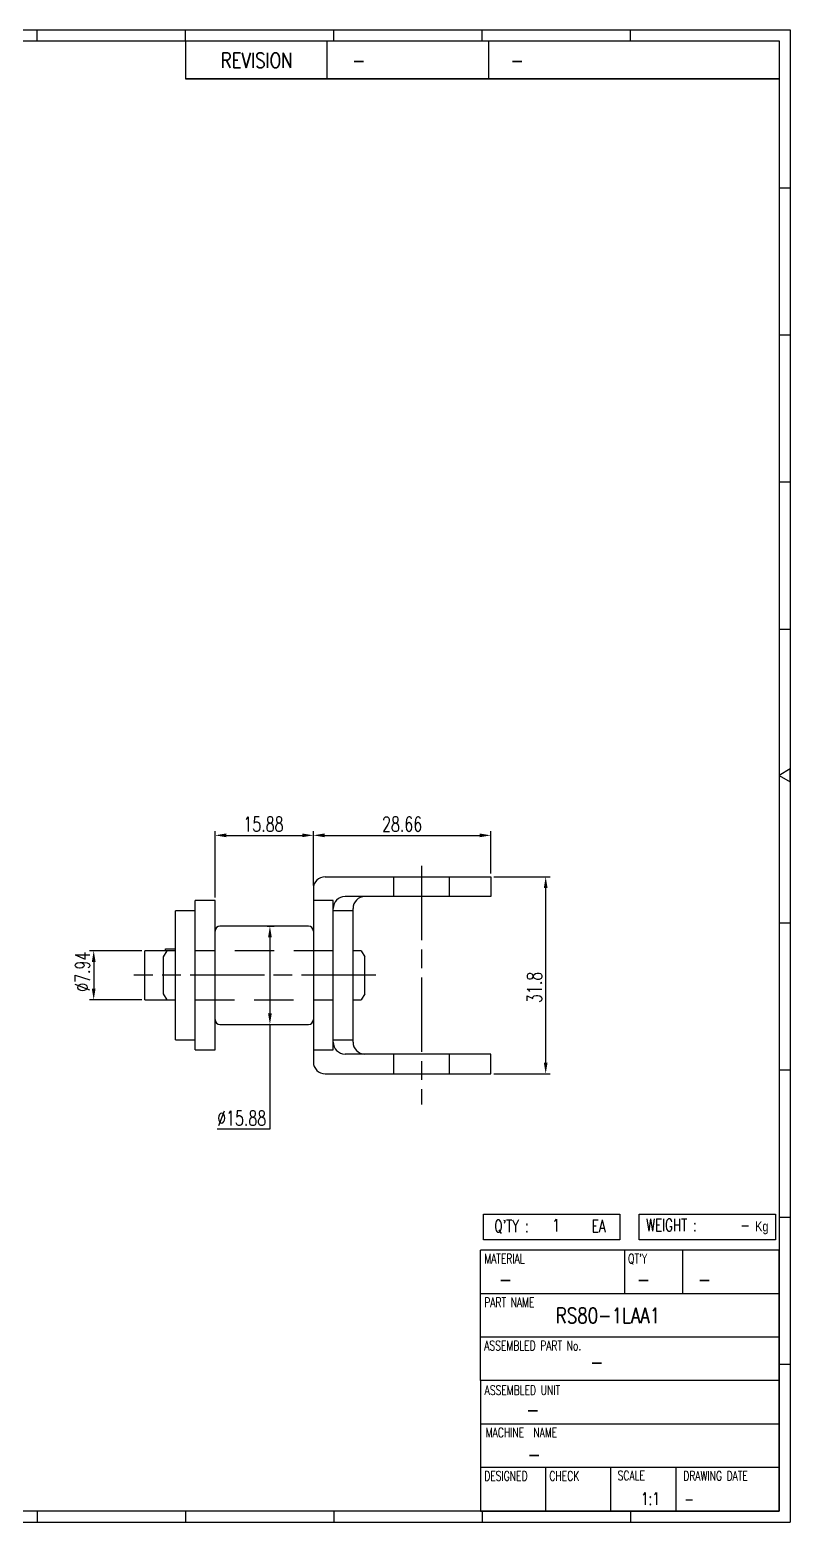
# Model space of a CAD drawing. Header units: millimetres. Extents: x 1499 to 1838, y 1925 to 2166.
# Drawn here: x 1715.4 to 1838.1, y 1924.8 to 2165.6 of the extents above; entities that cross this region are included whole.
import ezdxf
from ezdxf.enums import TextEntityAlignment as Align

# ---------------------------------------------------------------- set-up
doc = ezdxf.new("R2010")
doc.units = ezdxf.units.MM
doc.linetypes.add('AM_ISO08W050', pattern=[18, 12, -1.5, 3, -1.5])
doc.linetypes.add('HIDDEN', pattern=[9.525, 6.35, -3.175])
doc.layers.add('CL1', color=4, linetype='AM_ISO08W050', lineweight=25)
for name, color, linetype in [('HID-02', 1, 'HIDDEN'), ('S-DIM', 7, 'Continuous'), ('TITLE', 7, 'Continuous'), ('도면레이아웃', 7, 'Continuous')]:
    doc.layers.add(name, color=color, linetype=linetype)
doc.styles.add('HAN', font='ROMANS.shx', dxfattribs={"width": 0.7, "bigfont": 'whgtxt.shx'})
doc.styles.add('HKD_ST2', font='romans.shx', dxfattribs={"width": 0.7, "height": 4, "bigfont": '@extfont2.shx'})
doc.styles.add('HSG', font='SIMPLEX.shx', dxfattribs={"width": 0.7, "bigfont": 'HSG.shx'})
doc.styles.add('MtXpl_', font='Gulim.ttf')
doc.styles.add('SLDTEXTSTYLE4', font='arial.ttf', dxfattribs={"width": 0.8})
doc.styles.get("Standard").update_dxf_attribs({"font": 'arial.ttf'})
doc.dimstyles.new('APP1.0', dxfattribs={"dimtxt": 2.4, "dimasz": 1.8, "dimexe": 0.7, "dimexo": 0.5, "dimgap": 0.6, "dimtad": 1, "dimtoh": 1, "dimrnd": 0.01, "dimzin": 9, "dimdsep": 46, "dimtxsty": 'HSG', "dimcen": 0, "dimclrd": 1, "dimclre": 1, "dimclrt": 256, "dimazin": 2, "dimtp": 1, "dimtm": 1, "dimtfac": 0.5, "dimtofl": 0, "dimtmove": 0, "dimatfit": 3, "dimfxl": 0, "dimtvp": 1, "dimtolj": 2, "dimlwd": -1, "dimlwe": -1, "dimarcsym": 0})

# ---------------------------------------------------------------- blocks, each defined once
blk = doc.blocks.new('REFGZDFG')
at = {"layer": '도면레이아웃'}
h = blk.add_hatch(color=10, dxfattribs=at)
h.paths.add_polyline_path([(-2.958, 54.547), (-2.947, 54.321), (-2.705, 54.394), (-2.41, 54.81), (-2.567, 54.836), (-2.76, 54.536), (-2.746, 54.828), (-2.954, 54.792), (-3.228, 54.401), (-3.224, 54.712), (-3.603, 54.58), (-3.509, 54.142), (-3.18, 54.233)])
edge = h.paths.add_edge_path()
edge.add_ellipse((-2.688, 54.809), major_axis=(-0.568, 0), ratio=0.487785, start_angle=122.36065, end_angle=403.39574)
edge.add_line((-3.1, 54.619), (-3.092, 54.637))
edge.add_ellipse((-2.685, 54.726), major_axis=(-0.454, 0), ratio=0.444396, start_angle=131.58977, end_angle=386.19408, ccw=False)
edge = h.paths.add_edge_path()
edge.add_ellipse((-2.992, 54.158), major_axis=(-0.851, 0), ratio=0.480113, start_angle=314.67633, end_angle=590.85213)
edge.add_ellipse((-3.004, 54.312), major_axis=(-0.666, 0), ratio=0.43311, start_angle=331.7024, end_angle=574.42495, ccw=False)
at = {"color": 140}
for p, q in [((-4.614, 113.51), (81.404, 113.51)), ((-4.614, 113.51), (-4.614, 52.416)), ((56.632, 113.054), (56.632, 111.501)), ((62.43, 113.054), (62.43, 111.501)), ((69.046, 113.054), (69.046, 111.501)), ((81.404, 113.51), (81.404, 52.416)), ((80.948, 111.501), (56.632, 111.501)), ((56.632, 111.501), (80.948, 111.501)), ((80.948, 111.501), (80.948, 100.888)), ((68.846, 63.974), (68.846, 65.02)), ((68.846, 65.02), (74.432, 65.02)), ((74.432, 65.02), (74.432, 63.974)), ((75.222, 63.974), (75.222, 65.02)), ((75.222, 65.02), (80.808, 65.02)), ((80.808, 65.02), (80.808, 63.974)), ((68.724, 58.21), (68.724, 63.547)), ((80.948, 63.547), (68.724, 63.547)), ((74.432, 63.974), (68.846, 63.974)), ((74.618, 63.547), (74.618, 61.768)), ((80.808, 63.974), (75.222, 63.974)), ((76.99, 63.547), (76.99, 61.768)), ((80.948, 58.21), (80.948, 63.547)), ((80.948, 61.768), (68.724, 61.768)), ((80.948, 59.989), (68.724, 59.989)), ((68.724, 58.21), (68.724, 52.872)), ((80.948, 58.21), (68.724, 58.21)), ((80.948, 52.872), (80.948, 58.21)), ((80.948, 56.43), (68.724, 56.43)), ((80.948, 54.651), (68.724, 54.651)), ((71.393, 52.872), (71.393, 54.651)), ((74.062, 52.872), (74.062, 54.651)), ((76.731, 52.872), (76.731, 54.651)), ((68.724, 52.872), (80.948, 52.872)), ((-4.614, 52.416), (81.404, 52.416))]:
    blk.add_line(p, q, dxfattribs=at)
at = {"color": 2}
for p, q in [((-2.45, 58.89), (-2.45, 113.054)), ((-4.158, 58.89), (14.079, 58.89)), ((9.14, 58.89), (9.14, 55.84)), ((14.079, 52.872), (14.079, 58.89)), ((-4.158, 58.099), (14.079, 58.099)), ((-2.192, 58.099), (-2.192, 55.84)), ((2.422, 58.113), (2.422, 55.84)), ((8.11, 58.099), (8.11, 55.84)), ((-4.158, 57.59), (14.079, 57.59)), ((-1.119, 57.59), (-1.119, 55.84)), ((1.349, 57.59), (1.349, 55.84)), ((4.569, 57.59), (4.569, 55.84)), ((5.642, 57.604), (5.642, 55.84)), ((-4.158, 55.84), (14.079, 55.84))]:
    blk.add_line(p, q, dxfattribs=at)
for p, q in [((14.079, 113.054), (14.079, 113.51)), ((20.158, 113.054), (20.158, 113.51)), ((26.237, 113.054), (26.237, 113.51)), ((32.316, 113.054), (32.316, 113.51)), ((44.474, 113.054), (44.474, 113.51)), ((50.553, 113.054), (50.553, 113.51)), ((56.632, 113.054), (56.632, 113.51)), ((62.711, 113.054), (62.711, 113.51)), ((68.79, 113.054), (68.79, 113.51)), ((74.869, 113.054), (74.869, 113.51)), ((-4.614, 107.036), (-4.158, 107.036)), ((80.948, 107.036), (81.404, 107.036)), ((-4.614, 101.018), (-4.158, 101.018)), ((80.948, 101.018), (81.404, 101.018)), ((-4.614, 95), (-4.158, 95)), ((80.948, 95), (81.404, 95)), ((-4.614, 88.981), (-4.158, 88.981)), ((80.948, 88.981), (81.404, 88.981)), ((-4.614, 76.945), (-4.158, 76.945)), ((80.948, 76.945), (81.404, 76.945)), ((-4.614, 70.927), (-4.158, 70.927)), ((80.948, 70.927), (81.404, 70.927)), ((-4.614, 64.908), (-4.158, 64.908)), ((80.948, 64.908), (81.404, 64.908)), ((-3.136, 59.666), (-3.136, 60.983)), ((-4.614, 58.89), (-4.158, 58.89)), ((80.948, 58.89), (81.404, 58.89)), ((1.921, 52.872), (1.921, 52.416)), ((8, 52.872), (8, 52.416)), ((14.079, 52.872), (14.079, 52.416)), ((20.158, 52.872), (20.158, 52.416)), ((26.237, 52.872), (26.237, 52.416)), ((32.316, 52.872), (32.316, 52.416)), ((62.711, 52.872), (62.711, 52.416)), ((68.79, 52.872), (68.79, 52.416)), ((74.869, 52.872), (74.869, 52.416))]:
    blk.add_line(p, q)
at = {"color": 140}
for points in [[(-4.158, 113.054), (80.948, 113.054), (80.948, 52.872), (-4.158, 52.872)], [(14.079, 58.89), (29.726, 58.89), (29.726, 52.872), (14.079, 52.872)]]:
    blk.add_lwpolyline(points, close=True, dxfattribs=at)
for points in [[(38.395, 113.054), (38.132, 113.51), (38.658, 113.51)], [(-4.158, 82.989), (-4.614, 82.726), (-4.614, 83.252)], [(80.948, 82.989), (81.404, 82.726), (81.404, 83.252)], [(38.395, 52.872), (38.132, 52.416), (38.658, 52.416)]]:
    blk.add_lwpolyline(points, close=True)
at = {"layer": '도면레이아웃'}
for p, q in [((-3.224, 54.712), (-3.603, 54.58)), ((-3.3, 54.58), (-3.207, 54.142)), ((-3.3, 54.58), (-3.3, 54.58)), ((-2.954, 54.792), (-3.228, 54.401)), ((-3.228, 54.401), (-3.224, 54.712)), ((-3.18, 54.233), (-2.958, 54.547)), ((-3.092, 54.637), (-3.1, 54.619)), ((-2.958, 54.547), (-2.947, 54.321)), ((-2.746, 54.828), (-2.954, 54.792)), ((-2.947, 54.321), (-2.705, 54.394)), ((-2.567, 54.836), (-2.76, 54.536)), ((-2.76, 54.536), (-2.746, 54.828)), ((-2.705, 54.394), (-2.41, 54.81)), ((-2.41, 54.81), (-2.567, 54.836)), ((-3.509, 54.142), (-3.18, 54.233))]:
    blk.add_line(p, q, dxfattribs=at)
for centre, major_axis, ratio, start_param, end_param in [((-2.688, 54.809), (-0.568, 0), 0.487785, 2.135596, 7.040584), ((-2.992, 54.158), (-0.851, 0), 0.480113, 5.492138, 10.312315), ((-3.004, 54.312), (-0.666, 0), 0.43311, 5.789299, 10.025607), ((-2.685, 54.726), (-0.454, 0), 0.444396, 2.296675, 6.740358)]:
    blk.add_ellipse(centre, major_axis=major_axis, ratio=ratio, start_param=start_param, end_param=end_param, dxfattribs=at)
for s, height, style, width, p in [('REVISION', 0.6231, 'HAN', 0.8, (58.077, 111.949)), ('-', 0.623, 'HAN', 0.8, (63.455, 111.949)), ('-', 0.623, 'HAN', 0.8, (69.94, 111.949)), ("Q'TY : ", 0.5094, 'HKD_ST2', 0.7, (69.284, 64.287)), ('1', 0.509, 'HKD_ST2', 0.7, (71.66, 64.311)), ('EA', 0.5094, 'HKD_ST2', 0.7, (73.277, 64.287)), ('WEIGHT : ', 0.5094, 'HKD_ST2', 0.7, (75.501, 64.323)), ('-', 0.623, 'HAN', 0.8, (69.468, 62.037)), ('-', 0.623, 'HAN', 0.8, (75.114, 62.037)), ('-', 0.623, 'HAN', 0.8, (77.618, 62.037)), ('-', 0.623, 'HAN', 0.8, (73.209, 58.664)), ('-', 0.623, 'HAN', 0.8, (70.583, 56.706)), ('-', 0.623, 'HAN', 0.8, (70.645, 54.872)), ('1:1', 0.5094, 'HKD_ST2', 0.7, (75.295, 53.121)), ('-', 0.509, 'HKD_ST2', 0.7, (77.07, 53.109))]:
    blk.add_text(s, height=height, dxfattribs=dict(style=style, width=width)).set_placement(p)
at = {"color": 6, "style": 'HKD_ST2', "width": 0.7}
for s, p in [(' THIS DRAWING IS THE PROPERTY OF THE WOOSUNG MECHANIC IS SUBMITTED WITH THE UNDERSTANDING THAT IT IS NOT TO BE REPRODUCED.NOR COPIED,NOR LOANED OR OTHERWISE COMMUNICATED TO ANY THIRD PARTY.NOR USED IN ANY', (-3.355, 61.029)), ('MANNER DETRIMENTAL TO THE WOOSUNG MECHANIC.WITHOUT ITS EXPRESS CONSENT.ACCEPTANCE OF THIS DRAWING WILL BE CONSTRUED AS AN AGREEMENT TO THE ABOVE.', (-2.82, 61.276))]:
    blk.add_text(s, height=0.350152, rotation=90, dxfattribs=at).set_placement(p)
at = {"style": 'HKD_ST2', "width": 0.7}
blk.add_text('-', height=0.509, dxfattribs=at).set_placement((79.754, 64.323), align=Align.RIGHT)
at = {"color": 254, "style": 'HKD_ST2', "width": 0.7}
for s, height, p in [('MATERIAL', 0.3918, (68.873, 63.399)), ("QT'Y", 0.3918, (74.766, 63.399)), ('PART NAME', 0.3918, (68.873, 61.608)), ('ASSEMBLED PART No.', 0.39184, (68.873, 59.84)), ('ASSEMBLED UNIT', 0.39184, (68.89, 58.014)), ('MACHINE  NAME', 0.39184, (68.935, 56.282)), ('DESIGNED', 0.3918, (68.873, 54.503)), ('CHECK', 0.3918, (71.541, 54.503)), ('SCALE', 0.3918, (74.337, 54.521)), ('DRAWING DATE', 0.39184, (77.026, 54.509))]:
    blk.add_text(s, height=height, dxfattribs=at).set_placement(p, align=Align.TOP_LEFT)
at = {"style": 'HKD_ST2', "width": 0.7}
blk.add_text('NOTICE', height=0.3502, rotation=90, dxfattribs=at).set_placement((-3.367, 59.71))
blk.add_text('TOLERANCE (UNLESS OTHERWISE SPECIFIED)', height=0.35015, dxfattribs=at).set_placement((0.126, 58.538), align=Align.MIDDLE_CENTER)
at = {"color": 4, "style": 'HKD_ST2', "width": 0.7}
for s, height, p in [('MACHINING', 0.3502, (5.803, 57.867)), ('%%P0.5', 0.2801, (-1.656, 57.322)), ('STEEL WORKS', 0.28012, (-0.948, 57.865)), ('%%P3.0', 0.2801, (1.886, 57.322)), ('%%P0.03', 0.2801, (5.105, 57.322)), ('%%P1.0', 0.2801, (8.647, 57.322)), ('%%P0.8', 0.2801, (-1.656, 56.945)), ('%%P4.0', 0.2801, (1.886, 56.945)), ('%%P0.05', 0.2801, (5.105, 56.945)), ('%%P2.0', 0.2801, (8.647, 56.945)), ('%%P1.2', 0.2801, (-1.656, 56.551)), ('%%P2.0', 0.2801, (-1.656, 56.149)), ('%%P6.0', 0.2801, (1.886, 56.551)), ('%%P0.1', 0.2801, (5.105, 56.551)), ('%%P0.5', 0.2801, (5.105, 56.149)), ('%%P3.0', 0.2801, (8.647, 56.551))]:
    blk.add_text(s, height=height, dxfattribs=at).set_placement(p, align=Align.MIDDLE)
at = {"color": 140, "style": 'MtXpl_'}
for s, p in [('본 도면은 표준규격을 참고로 제작한 도면이지만 아래의 사항은', (14.554, 57.794)), ('제조업체별로 상이한 규격(치수)를 가지고 있을수 있다.', (14.554, 57.01)), ('따라서 설계및 적용시에는 반드시 확인하여야 합니다.', (14.554, 56.297)), ('- 리벳형핀의 길이와 직경', (14.574, 55.252)), ('- 연결플레이트의 두께및 크기', (14.574, 54.485)), ('- 내부, 외부링크의 내폭및 외폭', (14.574, 53.798))]:
    blk.add_text(s, height=0.36, dxfattribs=at).set_placement(p)
at = {"color": 4, "style": 'HKD_ST2', "width": 0.7}
for s, height, p in [('%%12630', 0.2801, (-3.124, 57.322)), ('1000%%1262000', 0.28012, (0.115, 57.322)), ('%%12630', 0.2801, (3.637, 57.322)), ('1000%%1262000', 0.28012, (6.876, 57.322)), ('30%%126120', 0.2801, (-3.259, 56.945)), ('2000%%1264000', 0.28012, (0.115, 56.945)), ('30%%126120', 0.2801, (3.502, 56.945)), ('2000%%1264000', 0.28012, (6.876, 56.945)), ('400%%1261000', 0.28012, (-3.259, 56.149)), ('120%%126400', 0.28012, (-3.287, 56.551)), ('4000%%126', 0.2801, (-0.256, 56.551)), ('400%%1261000', 0.28012, (3.502, 56.149)), ('120%%126400', 0.28012, (3.474, 56.551)), ('4000%%126', 0.2801, (6.462, 56.551))]:
    blk.add_text(s, height=height, dxfattribs=at).set_placement(p, align=Align.MIDDLE_CENTER)
at = {"color": 1, "style": 'SLDTEXTSTYLE4', "width": 0.8}
blk.add_text('Woosung Mechanic', height=0.66493, dxfattribs=at).set_placement((-1.585, 54.047))
at = {"layer": 'TITLE', "width": 0.8}
blk.add_text('Kg', height=0.4067, dxfattribs=at).set_placement((79.963, 64.323))
blk = doc.blocks.new('*D9')
at = {"layer": 'Defpoints', "color": 0, "transparency": 16777216}
for p in [(1789.81, 2028.9), (1798.66, 2028.9), (1789.81, 1997.1)]:
    blk.add_point(p, dxfattribs=at)
at = {"layer": 'S-DIM', "color": 1, "transparency": 16777216}
for p, q in [((1790.31, 2028.9), (1799.36, 2028.9)), ((1798.66, 1998.9), (1798.66, 2027.1)), ((1790.31, 1997.1), (1799.36, 1997.1))]:
    blk.add_line(p, q, dxfattribs=at)
for points in [[(1798.36, 2027.1), (1798.96, 2027.1), (1798.66, 2028.9)], [(1798.36, 1998.9), (1798.96, 1998.9), (1798.66, 1997.1)]]:
    blk.add_solid(points, dxfattribs=at)
at = {"layer": 'S-DIM', "transparency": 16777216, "insert": (1796.86, 2011.04), "char_height": 2.4, "attachment_point": 5, "rotation": 90, "style": 'HSG'}
blk.add_mtext('\\A2;31.8', dxfattribs=at)
blk = doc.blocks.new('*D10')
at = {"layer": 'Defpoints', "color": 0, "transparency": 16777216}
for p in [(1761.15, 2035.58), (1761.15, 2026.99), (1745.27, 2025.05)]:
    blk.add_point(p, dxfattribs=at)
at = {"layer": 'S-DIM', "color": 1, "transparency": 16777216}
for p, q in [((1745.27, 2025.55), (1745.27, 2036.28)), ((1747.07, 2035.58), (1759.35, 2035.58)), ((1761.15, 2027.49), (1761.15, 2036.28))]:
    blk.add_line(p, q, dxfattribs=at)
for points in [[(1747.07, 2035.88), (1747.07, 2035.28), (1745.27, 2035.58)], [(1759.35, 2035.88), (1759.35, 2035.28), (1761.15, 2035.58)]]:
    blk.add_solid(points, dxfattribs=at)
at = {"layer": 'S-DIM', "transparency": 16777216, "insert": (1753.09, 2037.38), "char_height": 2.4, "attachment_point": 5, "style": 'HSG'}
blk.add_mtext('\\A2;15.88', dxfattribs=at)
blk = doc.blocks.new('*D11')
at = {"layer": 'Defpoints', "color": 0, "transparency": 16777216}
for p in [(1789.81, 2035.58), (1789.81, 2028.9), (1761.15, 2026.99)]:
    blk.add_point(p, dxfattribs=at)
at = {"layer": 'S-DIM', "color": 1, "transparency": 16777216}
for p, q in [((1761.15, 2027.49), (1761.15, 2036.28)), ((1762.95, 2035.58), (1788.01, 2035.58)), ((1789.81, 2029.4), (1789.81, 2036.28))]:
    blk.add_line(p, q, dxfattribs=at)
for points in [[(1762.95, 2035.88), (1762.95, 2035.28), (1761.15, 2035.58)], [(1788.01, 2035.88), (1788.01, 2035.28), (1789.81, 2035.58)]]:
    blk.add_solid(points, dxfattribs=at)
at = {"layer": 'S-DIM', "transparency": 16777216, "insert": (1775.48, 2037.38), "char_height": 2.4, "attachment_point": 5, "style": 'HSG'}
blk.add_mtext('\\A2;28.66', dxfattribs=at)
blk = doc.blocks.new('*D12')
at = {"layer": 'Defpoints', "color": 0, "transparency": 16777216}
for p in [(1753.21, 2020.94), (1753.21, 2005.06), (1754.13, 2005.06)]:
    blk.add_point(p, dxfattribs=at)
at = {"layer": 'S-DIM', "color": 1, "transparency": 16777216}
for p, q in [((1753.71, 2020.94), (1754.83, 2020.94)), ((1754.13, 2019.14), (1754.13, 2006.86)), ((1753.71, 2005.06), (1754.83, 2005.06)), ((1754.13, 2005.06), (1754.13, 1988.15)), ((1754.13, 1988.15), (1745.61, 1988.15))]:
    blk.add_line(p, q, dxfattribs=at)
for points in [[(1753.83, 2019.14), (1754.43, 2019.14), (1754.13, 2020.94)], [(1753.83, 2006.86), (1754.43, 2006.86), (1754.13, 2005.06)]]:
    blk.add_solid(points, dxfattribs=at)
at = {"layer": 'S-DIM', "transparency": 16777216, "insert": (1749.57, 1989.95), "char_height": 2.4, "attachment_point": 5, "style": 'HSG'}
blk.add_mtext('\\A2;%%c15.88', dxfattribs=at)
blk = doc.blocks.new('*D13')
at = {"layer": 'Defpoints', "color": 0, "transparency": 16777216}
for p in [(1733.96, 2016.97), (1725.68, 2009.03), (1733.96, 2009.03)]:
    blk.add_point(p, dxfattribs=at)
at = {"layer": 'S-DIM', "color": 1, "transparency": 16777216}
for p, q in [((1733.46, 2016.97), (1724.98, 2016.97)), ((1725.68, 2015.17), (1725.68, 2010.83)), ((1733.46, 2009.03), (1724.98, 2009.03))]:
    blk.add_line(p, q, dxfattribs=at)
for points in [[(1725.38, 2015.17), (1725.98, 2015.17), (1725.68, 2016.97)], [(1725.38, 2010.83), (1725.98, 2010.83), (1725.68, 2009.03)]]:
    blk.add_solid(points, dxfattribs=at)
at = {"layer": 'S-DIM', "transparency": 16777216, "insert": (1723.88, 2013.57), "char_height": 2.4, "attachment_point": 5, "rotation": 90, "style": 'HSG'}
blk.add_mtext('\\A2;%%c7.94', dxfattribs=at)

msp = doc.modelspace()

# ---------------------------------------------------------------- linework, layer by layer
for p, q in [((1763.058, 2028.897), (1789.808, 2028.897)), ((1789.808, 2028.897), (1789.808, 2025.697)), ((1761.148, 2026.987), (1761.148, 1999.007)), ((1789.808, 2025.697), (1766.258, 2025.697)), ((1742.068, 2023.397), (1738.868, 2023.397)), ((1738.868, 2002.597), (1738.868, 2023.397)), ((1745.268, 2025.047), (1742.068, 2025.047)), ((1742.068, 2000.947), (1742.068, 2025.047)), ((1745.268, 2000.947), (1745.268, 2025.047)), ((1764.348, 2025.047), (1761.148, 2025.047)), ((1764.348, 2000.947), (1764.348, 2025.047)), ((1767.548, 2023.397), (1764.348, 2023.397)), ((1767.548, 2002.207), (1767.548, 2023.787)), ((1760.354, 2020.937), (1746.062, 2020.937)), ((1733.958, 2009.027), (1733.958, 2016.967)), ((1737.531, 2016.967), (1733.958, 2016.967)), ((1736.958, 2015.974), (1737.531, 2016.967)), ((1736.958, 2010.019), (1736.958, 2015.974)), ((1737.268, 2017.263), (1738.868, 2017.263)), ((1737.268, 2016.967), (1737.268, 2017.263)), ((1738.868, 2016.967), (1737.531, 2016.967)), ((1768.885, 2016.967), (1767.548, 2016.967)), ((1768.885, 2016.967), (1769.458, 2015.974)), ((1769.458, 2010.019), (1769.458, 2015.974)), ((1733.958, 2009.027), (1737.531, 2009.027)), ((1737.531, 2009.027), (1736.958, 2010.019)), ((1737.531, 2009.027), (1738.868, 2009.027)), ((1767.548, 2009.027), (1768.885, 2009.027)), ((1769.458, 2010.019), (1768.885, 2009.027)), ((1746.062, 2005.057), (1760.354, 2005.057)), ((1738.868, 2002.597), (1742.068, 2002.597)), ((1764.348, 2002.597), (1767.548, 2002.597)), ((1742.068, 2000.947), (1745.268, 2000.947)), ((1761.148, 2000.947), (1764.348, 2000.947)), ((1789.808, 2000.297), (1766.258, 2000.297)), ((1789.808, 1997.097), (1789.808, 2000.297)), ((1763.058, 1997.097), (1789.808, 1997.097)), ((1716.532, 1926.553), (1716.532, 1924.756)), ((1740.493, 1926.553), (1740.493, 1924.756))]:
    msp.add_line(p, q)
for centre, radius, start, end in [((1763.058, 2026.987), 1.91, 90, 180), ((1766.258, 2023.787), 1.91, 90, 180), ((1769.458, 2023.787), 1.91, 90, 180), ((1746.062, 2020.143), 0.794, 90, 180), ((1760.354, 2020.143), 0.794, 0, 90), ((1746.062, 2005.851), 0.794, 180, 270), ((1760.354, 2005.851), 0.794, 270, 0), ((1766.258, 2002.207), 1.91, 180, 270), ((1769.458, 2002.207), 1.91, 180, 270), ((1763.058, 1999.007), 1.91, 180, 270)]:
    msp.add_arc(centre, radius, start, end)
at = {"layer": 'CL1'}
for p, q in [((1778.608, 2030.647), (1778.608, 1992.147)), ((1771.233, 2012.997), (1732.183, 2012.997))]:
    msp.add_line(p, q, dxfattribs=at)
at = {"layer": 'HID-02'}
for p, q in [((1774.108, 2028.897), (1774.108, 2025.697)), ((1783.108, 2025.697), (1783.108, 2028.897)), ((1764.348, 2016.967), (1742.068, 2016.967)), ((1742.068, 2009.027), (1764.348, 2009.027)), ((1774.108, 2000.297), (1774.108, 1997.097)), ((1783.108, 1997.097), (1783.108, 2000.297))]:
    msp.add_line(p, q, dxfattribs=at)

# ---------------------------------------------------------------- block references
at = {"xscale": 3.94149888, "yscale": 3.94149888, "zscale": 3.94149888}
msp.add_blockref('REFGZDFG', (1517.278, 1718.158), dxfattribs=at)

# ---------------------------------------------------------------- texts
at = {"style": 'HAN', "width": 0.8}
msp.add_text('RS80-1LAA1', height=2.456, dxfattribs=at).set_placement((1800.302, 1956.88))

# ---------------------------------------------------------------- dimensions: what is measured, and where the dimension line sits
at = {"layer": 'S-DIM'}
dim = msp.add_linear_dim(base=(1761.148, 2035.577), p1=(1745.268, 2025.047), p2=(1761.148, 2026.987), dimstyle='APP1.0', dxfattribs=at)
dim.commit()
dim.dimension.update_dxf_attribs({"geometry": '*D10', "text_midpoint": (1753.088, 2035.577), "dimtype": 160})
dim = msp.add_linear_dim(base=(1789.808, 2035.577), p1=(1761.148, 2026.987), p2=(1789.808, 2028.897), dimstyle='APP1.0', override={"dimtmove": 1}, dxfattribs=at)
dim.commit()
dim.dimension.update_dxf_attribs({"geometry": '*D11', "text_midpoint": (1775.478, 2037.377)})
dim = msp.add_linear_dim(base=(1798.66, 2028.897), p1=(1789.808, 1997.097), p2=(1789.808, 2028.897), angle=90, dimstyle='APP1.0', dxfattribs=at)
dim.commit()
dim.dimension.update_dxf_attribs({"geometry": '*D9', "text_midpoint": (1798.66, 2011.04), "dimtype": 160})
for base, p1, p2, picture, middle in [((1754.125, 2005.057), (1753.208, 2020.937), (1753.208, 2005.057), '*D12', (1749.565, 1988.153)), ((1725.679, 2009.027), (1733.958, 2016.967), (1733.958, 2009.027), '*D13', (1725.679, 2013.571))]:
    dim = msp.add_linear_dim(base=base, p1=p1, p2=p2, angle=90, text='%%c<>', dimstyle='APP1.0', dxfattribs=at)
    dim.commit()
    dim.dimension.update_dxf_attribs({"geometry": picture, "text_midpoint": middle, "dimtype": 160})

doc.saveas('drawing.dxf')
